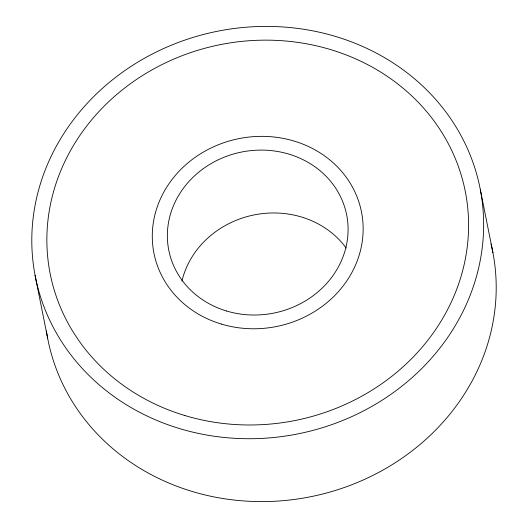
<?xml version="1.0" encoding="UTF-8"?>
<svg xmlns="http://www.w3.org/2000/svg" width="528" height="528" viewBox="0 0 528 528"><rect width="100%" height="100%" fill="white"/><g stroke="black" fill="none" stroke-linecap="round" stroke-linejoin="round"><path stroke-width="0.79" d="M480.361 189.803A226.71 205.3 -11.3 0 1 179.652 428.604A226.71 205.3 -11.3 0 1 113.15 79.286A226.71 205.3 -11.3 0 1 480.361 189.803L492.921 252.674M35.079 275.326L47.639 338.197M181.955 281.081A90.684 82.124 -11.3 0 1 254.067 214.929A90.684 82.124 -11.3 0 1 346.17 248.048M491.04 243.936A226.71 205.3 -11.3 0 1 309.533 496.947A226.71 205.3 -11.3 0 1 46.411 330.95M226.492 310.979A90.684 82.124 -11.3 0 0 346.777 215.457A90.684 82.124 -11.3 0 0 199.888 171.25A90.684 82.124 -11.3 0 0 226.492 310.979M221.285 324.053A105.798 95.806 -11.3 0 0 361.614 212.606A105.798 95.806 -11.3 0 0 190.252 161.033A105.798 95.806 -11.3 0 0 221.285 324.053M184.853 415.536A211.596 191.618 -11.3 0 0 465.518 192.654A211.596 191.618 -11.3 0 0 122.786 89.503A211.596 191.618 -11.3 0 0 184.853 415.536"/></g></svg>
